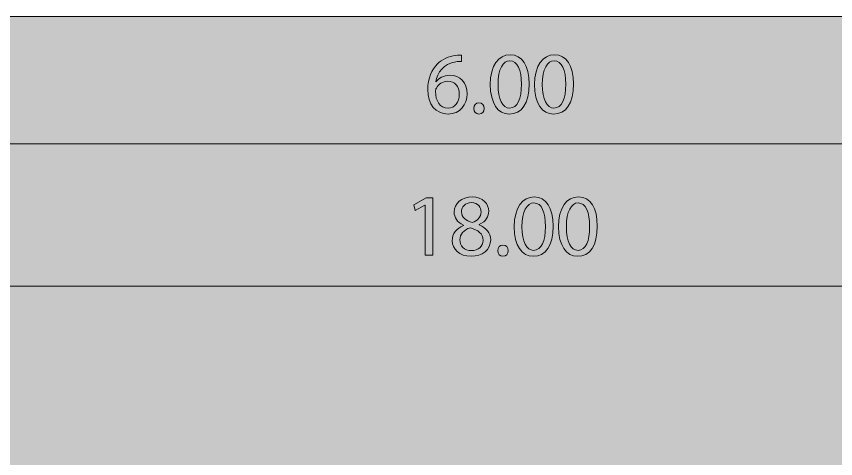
# Model space of a CAD drawing. Header units: centimetres. Extents: x -16.81 to -14.54, y 1.61 to 2.77.
# Drawn here: x -15.5339 to -15.4488, y 2.5598 to 2.6058 of the extents above; entities that cross this region are included whole.
import ezdxf

# ---------------------------------------------------------------- set-up
doc = ezdxf.new("R2010")
doc.units = ezdxf.units.CM
doc.header["$MEASUREMENT"] = 0
for name, color, linetype, lineweight in [('EXP BORDER', 7, 'Continuous', 0), ('EXP COTA', 7, 'Continuous', 0), ('EXP HATCH', 7, 'Continuous', 0)]:
    doc.layers.add(name, color=color, linetype=linetype, lineweight=lineweight)

# ---------------------------------------------------------------- blocks, each defined once
blk = doc.blocks.new('Block_106')
at = {"layer": 'EXP COTA', "true_color": 0x0000cc, "transparency": 33554687}
h = blk.add_hatch(color=172, dxfattribs=at)
h.dxf.hatch_style = 2
edge = h.paths.add_edge_path()
edge.add_spline(control_points=[(-15.487892, 2.597671), (-15.487892, 2.598498), (-15.488374, 2.599014), (-15.489115, 2.599014), (-15.489614, 2.599014), (-15.490062, 2.598704), (-15.490269, 2.598291), (-15.490338, 2.598188), (-15.490372, 2.598084), (-15.490372, 2.597947), (-15.490355, 2.596947), (-15.489907, 2.596224), (-15.489063, 2.596224), (-15.488357, 2.596224), (-15.487892, 2.59681), (-15.487892, 2.597671)], knot_values=[0, 0, 0, 0, 1, 1, 1, 2, 2, 2, 3, 3, 3, 4, 4, 4, 5, 5, 5, 5], degree=3, periodic=0)
edge = h.paths.add_edge_path()
edge.add_spline(control_points=[(-15.487668, 2.601082), (-15.48784, 2.601082), (-15.488047, 2.601082), (-15.488271, 2.601047), (-15.489528, 2.60084), (-15.4902, 2.59991), (-15.490338, 2.598946), (-15.490338, 2.598946), (-15.490321, 2.598946), (-15.490321, 2.598946), (-15.490028, 2.599325), (-15.489528, 2.599635), (-15.488874, 2.599635), (-15.487823, 2.599635), (-15.487082, 2.598877), (-15.487082, 2.597705), (-15.487082, 2.596603), (-15.487823, 2.595604), (-15.489063, 2.595604), (-15.490338, 2.595604), (-15.491165, 2.596603), (-15.491165, 2.598153), (-15.491165, 2.599325), (-15.490751, 2.60022), (-15.490166, 2.600806), (-15.489666, 2.601323), (-15.489011, 2.601598), (-15.488254, 2.601702), (-15.488012, 2.601736), (-15.487823, 2.601736), (-15.487668, 2.601736), (-15.487668, 2.601736), (-15.487668, 2.601082), (-15.487668, 2.601082)], knot_values=[0, 0, 0, 0, 1, 1, 1, 2, 2, 2, 3, 3, 3, 4, 4, 4, 5, 5, 5, 6, 6, 6, 7, 7, 7, 8, 8, 8, 9, 9, 9, 10, 10, 10, 11, 11, 11, 11], degree=3, periodic=0)
h = blk.add_hatch(color=172, dxfattribs=at)
h.dxf.hatch_style = 2
edge = h.paths.add_edge_path()
edge.add_spline(control_points=[(-15.483878, 2.59867), (-15.483878, 2.59712), (-15.483413, 2.596224), (-15.482673, 2.596224), (-15.481846, 2.596224), (-15.48145, 2.597189), (-15.48145, 2.598704), (-15.48145, 2.600186), (-15.481828, 2.60115), (-15.482655, 2.60115), (-15.483362, 2.60115), (-15.483878, 2.600289), (-15.483878, 2.59867)], knot_values=[0, 0, 0, 0, 1, 1, 1, 2, 2, 2, 3, 3, 3, 4, 4, 4, 4], degree=3, periodic=0)
edge = h.paths.add_edge_path()
edge.add_spline(control_points=[(-15.480657, 2.598739), (-15.480657, 2.596706), (-15.481398, 2.595604), (-15.482724, 2.595604), (-15.483878, 2.595604), (-15.484671, 2.596706), (-15.484688, 2.59867), (-15.484688, 2.600668), (-15.483827, 2.601771), (-15.482621, 2.601771), (-15.481363, 2.601771), (-15.480657, 2.600634), (-15.480657, 2.598739)], knot_values=[0, 0, 0, 0, 1, 1, 1, 2, 2, 2, 3, 3, 3, 4, 4, 4, 4], degree=3, periodic=0)
h = blk.add_hatch(color=172, dxfattribs=at)
h.dxf.hatch_style = 2
edge = h.paths.add_edge_path()
edge.add_spline(control_points=[(-15.479279, 2.59867), (-15.479279, 2.59712), (-15.478797, 2.596224), (-15.478073, 2.596224), (-15.477246, 2.596224), (-15.47685, 2.597189), (-15.47685, 2.598704), (-15.47685, 2.600186), (-15.477229, 2.60115), (-15.478056, 2.60115), (-15.478762, 2.60115), (-15.479279, 2.600289), (-15.479279, 2.59867)], knot_values=[0, 0, 0, 0, 1, 1, 1, 2, 2, 2, 3, 3, 3, 4, 4, 4, 4], degree=3, periodic=0)
edge = h.paths.add_edge_path()
edge.add_spline(control_points=[(-15.476058, 2.598739), (-15.476058, 2.596706), (-15.476799, 2.595604), (-15.478125, 2.595604), (-15.479279, 2.595604), (-15.480071, 2.596706), (-15.480089, 2.59867), (-15.480089, 2.600668), (-15.479227, 2.601771), (-15.478022, 2.601771), (-15.476764, 2.601771), (-15.476058, 2.600634), (-15.476058, 2.598739)], knot_values=[0, 0, 0, 0, 1, 1, 1, 2, 2, 2, 3, 3, 3, 4, 4, 4, 4], degree=3, periodic=0)
h = blk.add_hatch(color=172, dxfattribs=at)
h.dxf.hatch_style = 2
edge = h.paths.add_edge_path()
edge.add_spline(control_points=[(-15.486393, 2.59619), (-15.486393, 2.596534), (-15.486169, 2.596775), (-15.485859, 2.596775), (-15.485532, 2.596775), (-15.485308, 2.596534), (-15.485308, 2.59619), (-15.485308, 2.595845), (-15.485515, 2.595604), (-15.485859, 2.595604), (-15.486187, 2.595604), (-15.486393, 2.595845), (-15.486393, 2.59619)], knot_values=[0, 0, 0, 0, 1, 1, 1, 2, 2, 2, 3, 3, 3, 4, 4, 4, 4], degree=3, periodic=0)
at = {"layer": 'EXP COTA'}
for points, knots in [([(-15.487668, 2.601082), (-15.48784, 2.601082), (-15.488047, 2.601082), (-15.488271, 2.601047), (-15.489528, 2.60084), (-15.4902, 2.59991), (-15.490338, 2.598946), (-15.490338, 2.598946), (-15.490321, 2.598946), (-15.490321, 2.598946), (-15.490028, 2.599325), (-15.489528, 2.599635), (-15.488874, 2.599635), (-15.487823, 2.599635), (-15.487082, 2.598877), (-15.487082, 2.597705), (-15.487082, 2.596603), (-15.487823, 2.595604), (-15.489063, 2.595604), (-15.490338, 2.595604), (-15.491165, 2.596603), (-15.491165, 2.598153), (-15.491165, 2.599325), (-15.490751, 2.60022), (-15.490166, 2.600806), (-15.489666, 2.601323), (-15.489011, 2.601598), (-15.488254, 2.601702), (-15.488012, 2.601736), (-15.487823, 2.601736), (-15.487668, 2.601736), (-15.487668, 2.601736), (-15.487668, 2.601082), (-15.487668, 2.601082)], [0, 0, 0, 0, 1, 1, 1, 2, 2, 2, 3, 3, 3, 4, 4, 4, 5, 5, 5, 6, 6, 6, 7, 7, 7, 8, 8, 8, 9, 9, 9, 10, 10, 10, 11, 11, 11, 11]), ([(-15.480657, 2.598739), (-15.480657, 2.596706), (-15.481398, 2.595604), (-15.482724, 2.595604), (-15.483878, 2.595604), (-15.484671, 2.596706), (-15.484688, 2.59867), (-15.484688, 2.600668), (-15.483827, 2.601771), (-15.482621, 2.601771), (-15.481363, 2.601771), (-15.480657, 2.600634), (-15.480657, 2.598739)], [0, 0, 0, 0, 1, 1, 1, 2, 2, 2, 3, 3, 3, 4, 4, 4, 4]), ([(-15.476058, 2.598739), (-15.476058, 2.596706), (-15.476799, 2.595604), (-15.478125, 2.595604), (-15.479279, 2.595604), (-15.480071, 2.596706), (-15.480089, 2.59867), (-15.480089, 2.600668), (-15.479227, 2.601771), (-15.478022, 2.601771), (-15.476764, 2.601771), (-15.476058, 2.600634), (-15.476058, 2.598739)], [0, 0, 0, 0, 1, 1, 1, 2, 2, 2, 3, 3, 3, 4, 4, 4, 4]), ([(-15.483878, 2.59867), (-15.483878, 2.59712), (-15.483413, 2.596224), (-15.482673, 2.596224), (-15.481846, 2.596224), (-15.48145, 2.597189), (-15.48145, 2.598704), (-15.48145, 2.600186), (-15.481828, 2.60115), (-15.482655, 2.60115), (-15.483362, 2.60115), (-15.483878, 2.600289), (-15.483878, 2.59867)], [0, 0, 0, 0, 1, 1, 1, 2, 2, 2, 3, 3, 3, 4, 4, 4, 4]), ([(-15.479279, 2.59867), (-15.479279, 2.59712), (-15.478797, 2.596224), (-15.478073, 2.596224), (-15.477246, 2.596224), (-15.47685, 2.597189), (-15.47685, 2.598704), (-15.47685, 2.600186), (-15.477229, 2.60115), (-15.478056, 2.60115), (-15.478762, 2.60115), (-15.479279, 2.600289), (-15.479279, 2.59867)], [0, 0, 0, 0, 1, 1, 1, 2, 2, 2, 3, 3, 3, 4, 4, 4, 4]), ([(-15.487892, 2.597671), (-15.487892, 2.598498), (-15.488374, 2.599014), (-15.489115, 2.599014), (-15.489614, 2.599014), (-15.490062, 2.598704), (-15.490269, 2.598291), (-15.490338, 2.598188), (-15.490372, 2.598084), (-15.490372, 2.597947), (-15.490355, 2.596947), (-15.489907, 2.596224), (-15.489063, 2.596224), (-15.488357, 2.596224), (-15.487892, 2.59681), (-15.487892, 2.597671)], [0, 0, 0, 0, 1, 1, 1, 2, 2, 2, 3, 3, 3, 4, 4, 4, 5, 5, 5, 5]), ([(-15.486393, 2.59619), (-15.486393, 2.596534), (-15.486169, 2.596775), (-15.485859, 2.596775), (-15.485532, 2.596775), (-15.485308, 2.596534), (-15.485308, 2.59619), (-15.485308, 2.595845), (-15.485515, 2.595604), (-15.485859, 2.595604), (-15.486187, 2.595604), (-15.486393, 2.595845), (-15.486393, 2.59619)], [0, 0, 0, 0, 1, 1, 1, 2, 2, 2, 3, 3, 3, 4, 4, 4, 4])]:
    blk.add_open_spline(points, degree=3, knots=knots, dxfattribs=at)
blk = doc.blocks.new('Block_105')
at = {"layer": 'EXP COTA'}
blk.add_blockref('Block_106', (0, 0), dxfattribs=at)
blk = doc.blocks.new('Block_104')
at = {"layer": 'EXP COTA', "color": 172, "lineweight": 0, "true_color": 0x0000cc}
blk.add_line((-15.58178, 2.592498), (-15.384224, 2.592498), dxfattribs=at)
at = {"layer": 'EXP COTA'}
blk.add_blockref('Block_105', (0, 0), dxfattribs=at)
blk = doc.blocks.new('Block_112')
at = {"layer": 'EXP COTA', "true_color": 0x0000cc, "transparency": 33554687}
h = blk.add_hatch(color=172, dxfattribs=at)
h.dxf.hatch_style = 2
edge = h.paths.add_edge_path()
edge.add_spline(control_points=[(-15.487668, 2.585441), (-15.487668, 2.584855), (-15.48722, 2.584545), (-15.486531, 2.584338), (-15.486014, 2.584511), (-15.485635, 2.58489), (-15.485635, 2.585441), (-15.485635, 2.585889), (-15.485911, 2.586405), (-15.486634, 2.586405), (-15.487289, 2.586405), (-15.487668, 2.585958), (-15.487668, 2.585441)], knot_values=[0, 0, 0, 0, 1, 1, 1, 2, 2, 2, 3, 3, 3, 4, 4, 4, 4], degree=3, periodic=0)
edge = h.paths.add_edge_path()
edge.add_spline(control_points=[(-15.485429, 2.582478), (-15.485429, 2.583201), (-15.485945, 2.583546), (-15.486738, 2.583787), (-15.487461, 2.58358), (-15.48784, 2.583098), (-15.48784, 2.582547), (-15.48784, 2.581927), (-15.487392, 2.58141), (-15.486634, 2.58141), (-15.485911, 2.58141), (-15.485429, 2.581858), (-15.485429, 2.582478)], knot_values=[0, 0, 0, 0, 1, 1, 1, 2, 2, 2, 3, 3, 3, 4, 4, 4, 4], degree=3, periodic=0)
edge = h.paths.add_edge_path()
edge.add_spline(control_points=[(-15.488633, 2.582444), (-15.488633, 2.583201), (-15.488185, 2.583718), (-15.487461, 2.584028), (-15.487461, 2.584028), (-15.487461, 2.584063), (-15.487461, 2.584063), (-15.48815, 2.584373), (-15.488426, 2.58489), (-15.488426, 2.585406), (-15.488426, 2.586337), (-15.487633, 2.586991), (-15.486565, 2.586991), (-15.485429, 2.586991), (-15.484843, 2.586268), (-15.484843, 2.58551), (-15.484843, 2.584993), (-15.485084, 2.584476), (-15.485842, 2.584132), (-15.485842, 2.584132), (-15.485842, 2.584097), (-15.485842, 2.584097), (-15.485084, 2.583787), (-15.484636, 2.58327), (-15.484636, 2.582547), (-15.484636, 2.581513), (-15.485532, 2.580824), (-15.486669, 2.580824), (-15.487909, 2.580824), (-15.488633, 2.581582), (-15.488633, 2.582444)], knot_values=[0, 0, 0, 0, 1, 1, 1, 2, 2, 2, 3, 3, 3, 4, 4, 4, 5, 5, 5, 6, 6, 6, 7, 7, 7, 8, 8, 8, 9, 9, 9, 10, 10, 10, 10], degree=3, periodic=0)
h = blk.add_hatch(color=172, dxfattribs=at)
h.dxf.hatch_style = 2
edge = h.paths.add_edge_path()
edge.add_spline(control_points=[(-15.481398, 2.583891), (-15.481398, 2.58234), (-15.480916, 2.581444), (-15.480192, 2.581444), (-15.479365, 2.581444), (-15.478952, 2.582409), (-15.478952, 2.583925), (-15.478952, 2.585406), (-15.479331, 2.586371), (-15.480158, 2.586371), (-15.480881, 2.586371), (-15.481398, 2.58551), (-15.481398, 2.583891)], knot_values=[0, 0, 0, 0, 1, 1, 1, 2, 2, 2, 3, 3, 3, 4, 4, 4, 4], degree=3, periodic=0)
edge = h.paths.add_edge_path()
edge.add_spline(control_points=[(-15.478159, 2.583959), (-15.478159, 2.581927), (-15.478917, 2.580824), (-15.480227, 2.580824), (-15.481398, 2.580824), (-15.48219, 2.581927), (-15.48219, 2.583891), (-15.48219, 2.585889), (-15.481329, 2.586991), (-15.480123, 2.586991), (-15.478883, 2.586991), (-15.478159, 2.585854), (-15.478159, 2.583959)], knot_values=[0, 0, 0, 0, 1, 1, 1, 2, 2, 2, 3, 3, 3, 4, 4, 4, 4], degree=3, periodic=0)
h = blk.add_hatch(color=172, dxfattribs=at)
h.dxf.hatch_style = 2
edge = h.paths.add_edge_path()
edge.add_spline(control_points=[(-15.476781, 2.583891), (-15.476781, 2.58234), (-15.476334, 2.581444), (-15.475576, 2.581444), (-15.474749, 2.581444), (-15.47437, 2.582409), (-15.47437, 2.583925), (-15.47437, 2.585406), (-15.474749, 2.586371), (-15.475576, 2.586371), (-15.476265, 2.586371), (-15.476781, 2.58551), (-15.476781, 2.583891)], knot_values=[0, 0, 0, 0, 1, 1, 1, 2, 2, 2, 3, 3, 3, 4, 4, 4, 4], degree=3, periodic=0)
edge = h.paths.add_edge_path()
edge.add_spline(control_points=[(-15.473577, 2.583959), (-15.473577, 2.581927), (-15.474301, 2.580824), (-15.475645, 2.580824), (-15.476781, 2.580824), (-15.477574, 2.581927), (-15.477608, 2.583891), (-15.477608, 2.585889), (-15.476747, 2.586991), (-15.475541, 2.586991), (-15.474266, 2.586991), (-15.473577, 2.585854), (-15.473577, 2.583959)], knot_values=[0, 0, 0, 0, 1, 1, 1, 2, 2, 2, 3, 3, 3, 4, 4, 4, 4], degree=3, periodic=0)
h = blk.add_hatch(color=172, dxfattribs=at)
h.dxf.hatch_style = 2
edge = h.paths.add_edge_path()
edge.add_spline(control_points=[(-15.491423, 2.58613), (-15.491423, 2.58613), (-15.491458, 2.58613), (-15.491458, 2.58613), (-15.491458, 2.58613), (-15.492491, 2.585579), (-15.492491, 2.585579), (-15.492491, 2.585579), (-15.492629, 2.586164), (-15.492629, 2.586164), (-15.492629, 2.586164), (-15.49132, 2.586888), (-15.49132, 2.586888), (-15.49132, 2.586888), (-15.490631, 2.586888), (-15.490631, 2.586888), (-15.490631, 2.586888), (-15.490631, 2.580928), (-15.490631, 2.580928), (-15.490631, 2.580928), (-15.491423, 2.580928), (-15.491423, 2.580928), (-15.491423, 2.580928), (-15.491423, 2.58613), (-15.491423, 2.58613)], knot_values=[0, 0, 0, 0, 1, 1, 1, 2, 2, 2, 3, 3, 3, 4, 4, 4, 5, 5, 5, 6, 6, 6, 7, 7, 7, 8, 8, 8, 8], degree=3, periodic=0)
h = blk.add_hatch(color=172, dxfattribs=at)
h.dxf.hatch_style = 2
edge = h.paths.add_edge_path()
edge.add_spline(control_points=[(-15.483913, 2.58141), (-15.483913, 2.581755), (-15.483672, 2.581996), (-15.483362, 2.581996), (-15.483051, 2.581996), (-15.48281, 2.581755), (-15.48281, 2.58141), (-15.48281, 2.581066), (-15.483017, 2.580824), (-15.483362, 2.580824), (-15.483706, 2.580824), (-15.483913, 2.581066), (-15.483913, 2.58141)], knot_values=[0, 0, 0, 0, 1, 1, 1, 2, 2, 2, 3, 3, 3, 4, 4, 4, 4], degree=3, periodic=0)
at = {"layer": 'EXP COTA'}
for points, knots in [([(-15.488633, 2.582444), (-15.488633, 2.583201), (-15.488185, 2.583718), (-15.487461, 2.584028), (-15.487461, 2.584028), (-15.487461, 2.584063), (-15.487461, 2.584063), (-15.48815, 2.584373), (-15.488426, 2.58489), (-15.488426, 2.585406), (-15.488426, 2.586337), (-15.487633, 2.586991), (-15.486565, 2.586991), (-15.485429, 2.586991), (-15.484843, 2.586268), (-15.484843, 2.58551), (-15.484843, 2.584993), (-15.485084, 2.584476), (-15.485842, 2.584132), (-15.485842, 2.584132), (-15.485842, 2.584097), (-15.485842, 2.584097), (-15.485084, 2.583787), (-15.484636, 2.58327), (-15.484636, 2.582547), (-15.484636, 2.581513), (-15.485532, 2.580824), (-15.486669, 2.580824), (-15.487909, 2.580824), (-15.488633, 2.581582), (-15.488633, 2.582444)], [0, 0, 0, 0, 1, 1, 1, 2, 2, 2, 3, 3, 3, 4, 4, 4, 5, 5, 5, 6, 6, 6, 7, 7, 7, 8, 8, 8, 9, 9, 9, 10, 10, 10, 10]), ([(-15.478159, 2.583959), (-15.478159, 2.581927), (-15.478917, 2.580824), (-15.480227, 2.580824), (-15.481398, 2.580824), (-15.48219, 2.581927), (-15.48219, 2.583891), (-15.48219, 2.585889), (-15.481329, 2.586991), (-15.480123, 2.586991), (-15.478883, 2.586991), (-15.478159, 2.585854), (-15.478159, 2.583959)], [0, 0, 0, 0, 1, 1, 1, 2, 2, 2, 3, 3, 3, 4, 4, 4, 4]), ([(-15.473577, 2.583959), (-15.473577, 2.581927), (-15.474301, 2.580824), (-15.475645, 2.580824), (-15.476781, 2.580824), (-15.477574, 2.581927), (-15.477608, 2.583891), (-15.477608, 2.585889), (-15.476747, 2.586991), (-15.475541, 2.586991), (-15.474266, 2.586991), (-15.473577, 2.585854), (-15.473577, 2.583959)], [0, 0, 0, 0, 1, 1, 1, 2, 2, 2, 3, 3, 3, 4, 4, 4, 4]), ([(-15.491423, 2.58613), (-15.491423, 2.58613), (-15.491458, 2.58613), (-15.491458, 2.58613), (-15.491458, 2.58613), (-15.492491, 2.585579), (-15.492491, 2.585579), (-15.492491, 2.585579), (-15.492629, 2.586164), (-15.492629, 2.586164), (-15.492629, 2.586164), (-15.49132, 2.586888), (-15.49132, 2.586888), (-15.49132, 2.586888), (-15.490631, 2.586888), (-15.490631, 2.586888), (-15.490631, 2.586888), (-15.490631, 2.580928), (-15.490631, 2.580928), (-15.490631, 2.580928), (-15.491423, 2.580928), (-15.491423, 2.580928), (-15.491423, 2.580928), (-15.491423, 2.58613), (-15.491423, 2.58613)], [0, 0, 0, 0, 1, 1, 1, 2, 2, 2, 3, 3, 3, 4, 4, 4, 5, 5, 5, 6, 6, 6, 7, 7, 7, 8, 8, 8, 8]), ([(-15.487668, 2.585441), (-15.487668, 2.584855), (-15.48722, 2.584545), (-15.486531, 2.584338), (-15.486014, 2.584511), (-15.485635, 2.58489), (-15.485635, 2.585441), (-15.485635, 2.585889), (-15.485911, 2.586405), (-15.486634, 2.586405), (-15.487289, 2.586405), (-15.487668, 2.585958), (-15.487668, 2.585441)], [0, 0, 0, 0, 1, 1, 1, 2, 2, 2, 3, 3, 3, 4, 4, 4, 4]), ([(-15.481398, 2.583891), (-15.481398, 2.58234), (-15.480916, 2.581444), (-15.480192, 2.581444), (-15.479365, 2.581444), (-15.478952, 2.582409), (-15.478952, 2.583925), (-15.478952, 2.585406), (-15.479331, 2.586371), (-15.480158, 2.586371), (-15.480881, 2.586371), (-15.481398, 2.58551), (-15.481398, 2.583891)], [0, 0, 0, 0, 1, 1, 1, 2, 2, 2, 3, 3, 3, 4, 4, 4, 4]), ([(-15.476781, 2.583891), (-15.476781, 2.58234), (-15.476334, 2.581444), (-15.475576, 2.581444), (-15.474749, 2.581444), (-15.47437, 2.582409), (-15.47437, 2.583925), (-15.47437, 2.585406), (-15.474749, 2.586371), (-15.475576, 2.586371), (-15.476265, 2.586371), (-15.476781, 2.58551), (-15.476781, 2.583891)], [0, 0, 0, 0, 1, 1, 1, 2, 2, 2, 3, 3, 3, 4, 4, 4, 4]), ([(-15.485429, 2.582478), (-15.485429, 2.583201), (-15.485945, 2.583546), (-15.486738, 2.583787), (-15.487461, 2.58358), (-15.48784, 2.583098), (-15.48784, 2.582547), (-15.48784, 2.581927), (-15.487392, 2.58141), (-15.486634, 2.58141), (-15.485911, 2.58141), (-15.485429, 2.581858), (-15.485429, 2.582478)], [0, 0, 0, 0, 1, 1, 1, 2, 2, 2, 3, 3, 3, 4, 4, 4, 4]), ([(-15.483913, 2.58141), (-15.483913, 2.581755), (-15.483672, 2.581996), (-15.483362, 2.581996), (-15.483051, 2.581996), (-15.48281, 2.581755), (-15.48281, 2.58141), (-15.48281, 2.581066), (-15.483017, 2.580824), (-15.483362, 2.580824), (-15.483706, 2.580824), (-15.483913, 2.581066), (-15.483913, 2.58141)], [0, 0, 0, 0, 1, 1, 1, 2, 2, 2, 3, 3, 3, 4, 4, 4, 4])]:
    blk.add_open_spline(points, degree=3, knots=knots, dxfattribs=at)
blk = doc.blocks.new('Block_111')
at = {"layer": 'EXP COTA'}
blk.add_blockref('Block_112', (0, 0), dxfattribs=at)
blk = doc.blocks.new('Block_110')
at = {"layer": 'EXP COTA', "color": 172, "lineweight": 0, "true_color": 0x0000cc}
blk.add_line((-15.793446, 2.577711), (-15.172557, 2.577711), dxfattribs=at)
at = {"layer": 'EXP COTA'}
blk.add_blockref('Block_111', (0, 0), dxfattribs=at)

msp = doc.modelspace()

# ---------------------------------------------------------------- hatches: boundary and pattern name
at = {"layer": 'EXP HATCH', "true_color": 0x2776bb, "transparency": 33554687}
h = msp.add_hatch(color=152, dxfattribs=at)
edge = h.paths.add_edge_path()
edge.add_spline(control_points=[(-15.165502, 2.605755), (-15.165502, 2.605755), (-15.377169, 2.605755), (-15.377169, 2.605755), (-15.377169, 2.605755), (-15.377169, 2.429367), (-15.377169, 2.429367), (-15.377169, 2.429367), (-15.165502, 2.429367), (-15.165502, 2.429367), (-15.165502, 2.429367), (-15.165502, 2.605755), (-15.165502, 2.605755)], knot_values=[0, 0, 0, 0, 1, 1, 1, 2, 2, 2, 3, 3, 3, 4, 4, 4, 4], degree=3, periodic=0)
edge = h.paths.add_edge_path()
edge.add_spline(control_points=[(-15.377169, 2.605755), (-15.377169, 2.605755), (-15.588835, 2.605755), (-15.588835, 2.605755), (-15.588835, 2.605755), (-15.588835, 2.429367), (-15.588835, 2.429367), (-15.588835, 2.429367), (-15.377169, 2.429367), (-15.377169, 2.429367), (-15.377169, 2.429367), (-15.377169, 2.605755), (-15.377169, 2.605755)], knot_values=[0, 0, 0, 0, 1, 1, 1, 2, 2, 2, 3, 3, 3, 4, 4, 4, 4], degree=3, periodic=0)
edge.add_line((-15.377169, 2.605755), (-15.377169, 2.605755))
edge = h.paths.add_edge_path()
edge.add_spline(control_points=[(-15.588835, 2.605755), (-15.588835, 2.605755), (-15.800502, 2.605755), (-15.800502, 2.605755), (-15.800502, 2.605755), (-15.800502, 2.429367), (-15.800502, 2.429367), (-15.800502, 2.429367), (-15.588835, 2.429367), (-15.588835, 2.429367), (-15.588835, 2.429367), (-15.588835, 2.605755), (-15.588835, 2.605755)], knot_values=[0, 0, 0, 0, 1, 1, 1, 2, 2, 2, 3, 3, 3, 4, 4, 4, 4], degree=3, periodic=0)
edge.add_line((-15.588835, 2.605755), (-15.588835, 2.605755))

# ---------------------------------------------------------------- linework, layer by layer
at = {"layer": 'EXP BORDER', "color": 253, "lineweight": 0, "true_color": 0xadadad}
msp.add_lwpolyline([(-15.588835, 2.605755), (-15.377169, 2.605755), (-15.377169, 2.429367), (-15.588835, 2.429367)], close=True, dxfattribs=at)
at = {"layer": 'EXP HATCH'}
msp.add_open_spline([(-15.377169, 2.605755), (-15.377169, 2.605755), (-15.588835, 2.605755), (-15.588835, 2.605755), (-15.588835, 2.605755), (-15.588835, 2.429367), (-15.588835, 2.429367), (-15.588835, 2.429367), (-15.377169, 2.429367), (-15.377169, 2.429367), (-15.377169, 2.429367), (-15.377169, 2.605755), (-15.377169, 2.605755)], degree=3, knots=[0, 0, 0, 0, 1, 1, 1, 2, 2, 2, 3, 3, 3, 4, 4, 4, 4], dxfattribs=at)

# ---------------------------------------------------------------- block references
at = {"layer": 'EXP COTA'}
for name in ['Block_110', 'Block_104']:
    msp.add_blockref(name, (0, 0), dxfattribs=at)

doc.saveas('drawing.dxf')
